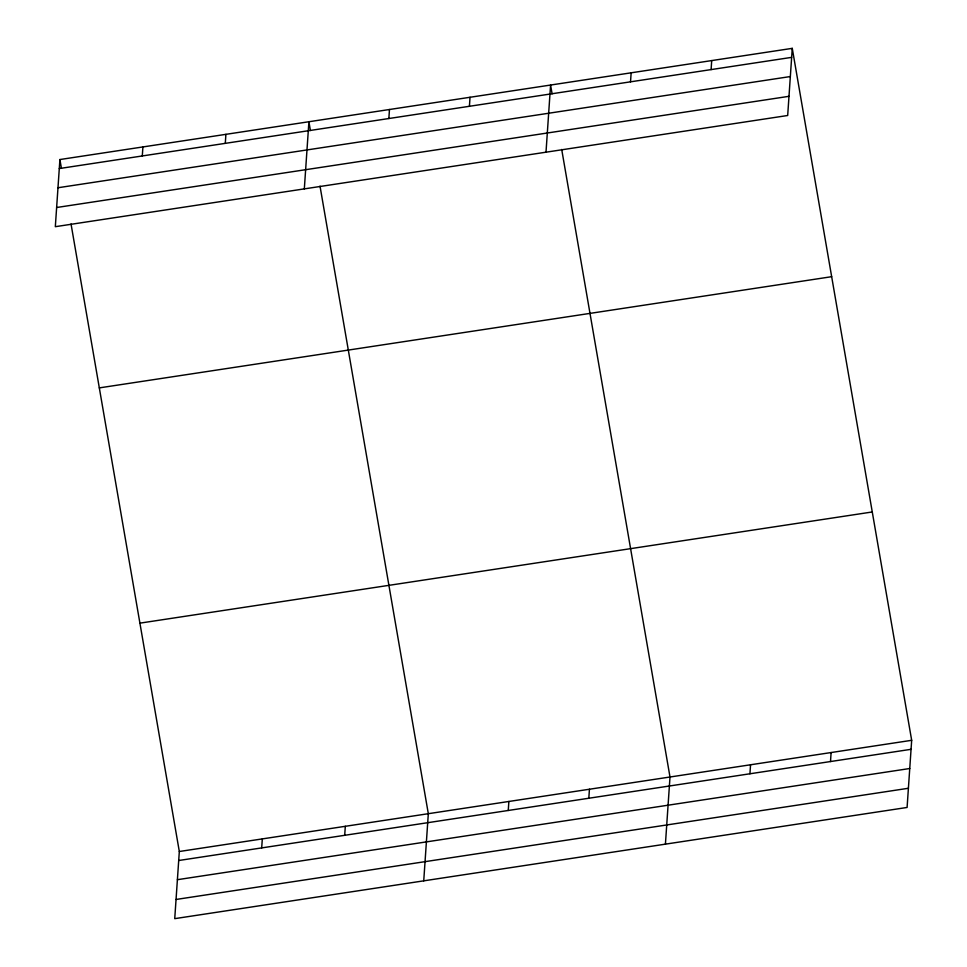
<?xml version="1.0" encoding="UTF-8"?>
<svg xmlns="http://www.w3.org/2000/svg" width="967" height="967" viewBox="0 0 967 967"><rect width="100%" height="100%" fill="white"/><g stroke="black" fill="none" stroke-linecap="round" stroke-linejoin="round"><path stroke-width="1.45" d="M59.906 159.543L55.324 226.689L787.682 115.496L792.263 48.35L59.906 159.543L61.417 168.318M142.294 155.953L142.911 146.936M225.299 143.346L225.903 134.34M71.026 223.945L179.318 851.504L174.737 918.65L907.094 807.457L911.676 740.311L792.263 48.35M304.327 188.891L308.908 121.733L310.419 130.521M261.694 847.914L262.311 838.897M388.855 118.518L389.471 109.501M344.699 835.307L345.316 826.289M469.418 106.285L470.022 97.268M423.739 880.84L428.321 813.694L320.017 186.135M546.004 152.194L550.586 85.048L552.097 93.823M508.255 810.479L508.872 801.462M630.532 81.82L631.149 72.815M588.818 798.246L589.435 789.229M711.096 69.6L711.7 60.583M665.417 844.155L669.998 776.997L561.706 149.45M749.933 773.781L750.549 764.764M830.496 761.549L831.112 752.544M59.289 168.56L791.647 57.367M57.984 187.743L790.341 76.55M56.642 207.506L788.999 96.313M99.311 387.888L831.668 276.695M139.913 623.147L872.27 511.966M179.318 851.504L911.676 740.311M178.702 860.509L911.059 749.316M177.396 879.692L909.754 768.511M176.042 899.467L908.4 788.274"/></g></svg>
